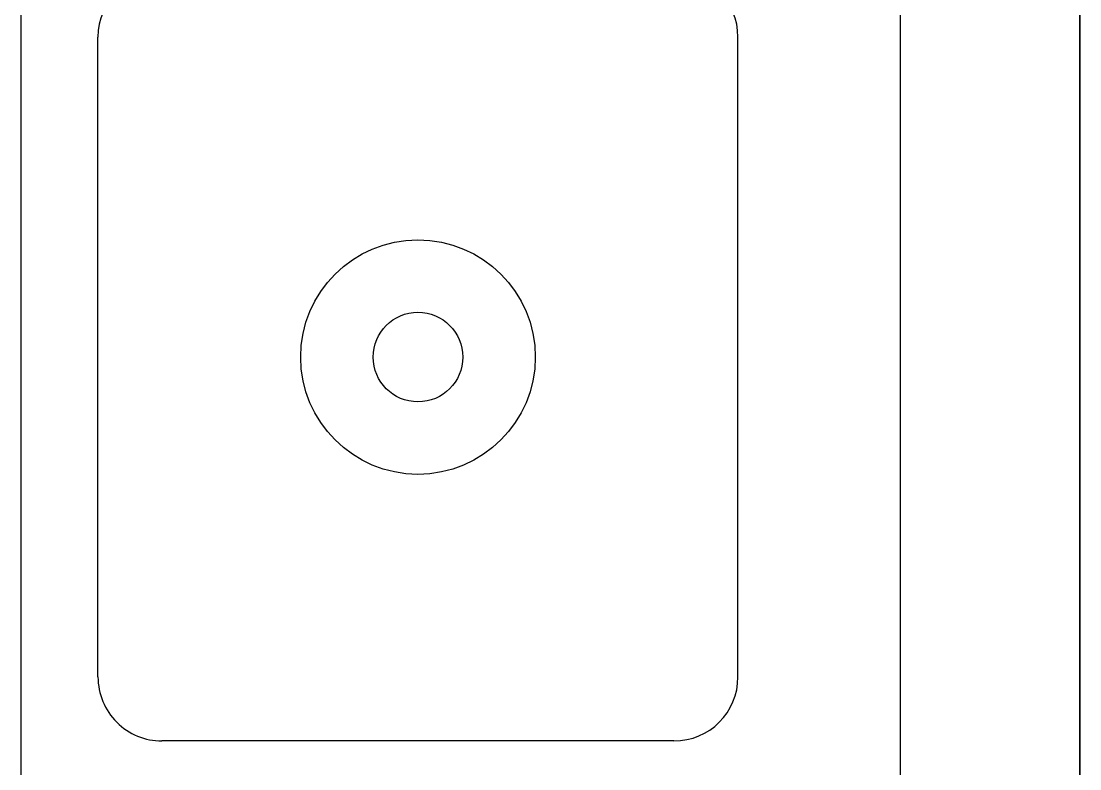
# Model space of a CAD drawing. Header units: metres. Extents: x -331 to 2982, y 362 to 2539.
# Drawn here: x 2877.37 to 2878.197, y 1399.239 to 1399.823 of the extents above; entities that cross this region are included whole.
import ezdxf

# ---------------------------------------------------------------- set-up
doc = ezdxf.new("R2010")
doc.units = ezdxf.units.M
for name, color, linetype in [('Div', 251, 'Continuous'), ('Mob', 251, 'Continuous'), ('Pis', 251, 'Continuous')]:
    doc.layers.add(name, color=color, linetype=linetype)

# ---------------------------------------------------------------- blocks, each defined once
blk = doc.blocks.new('XR_BL2_AND_MON-REV15$0$A$C33FF3198')
at = {"layer": 'Mob'}
for p, q in [((0.9, 0.25001), (0.4, 0.25001)), ((0.95, 0.20001), (0.95, -0.19999)), ((0.9, -0.24999), (0.4, -0.24999))]:
    blk.add_line(p, q, dxfattribs=at)
for radius in [0.09165, 0.035]:
    blk.add_circle((0.65, 0.00001), radius, dxfattribs=at)
for centre, start, end in [((0.4, 0.20001), 90, 180), ((0.9, 0.20001), 0, 90), ((0.4, -0.19999), 180, 270), ((0.9, -0.19999), 270, 0)]:
    blk.add_arc(centre, 0.05, start, end, dxfattribs=at)

msp = doc.modelspace()

# ---------------------------------------------------------------- linework, layer by layer
at = {"layer": 'Div', "lineweight": 0}
for p, q in [((2878.05727, 1399.15578), (2878.05727, 1401.65152)), ((2878.05727, 1399.15578), (2878.05727, 1401.47652)), ((2878.19727, 1399.15578), (2878.19727, 1401.47652)), ((2878.19727, 1401.47652), (2878.19727, 1399.05578))]:
    msp.add_line(p, q, dxfattribs=at)
at = {"layer": 'Pis'}
for p, q in [((2877.37018, 1399.15578), (2877.37018, 1401.73578)), ((2878.05727, 1399.15578), (2878.05727, 1401.65152)), ((2878.05727, 1399.15578), (2878.05727, 1401.47652)), ((2878.19727, 1399.15578), (2878.19727, 1401.47652)), ((2878.19727, 1401.47652), (2878.19727, 1399.05578))]:
    msp.add_line(p, q, dxfattribs=at)

# ---------------------------------------------------------------- block references
at = {"layer": 'Pis', "rotation": 270}
msp.add_blockref('XR_BL2_AND_MON-REV15$0$A$C33FF3198', (2877.68018, 1400.21078), dxfattribs=at)

doc.saveas('drawing.dxf')
